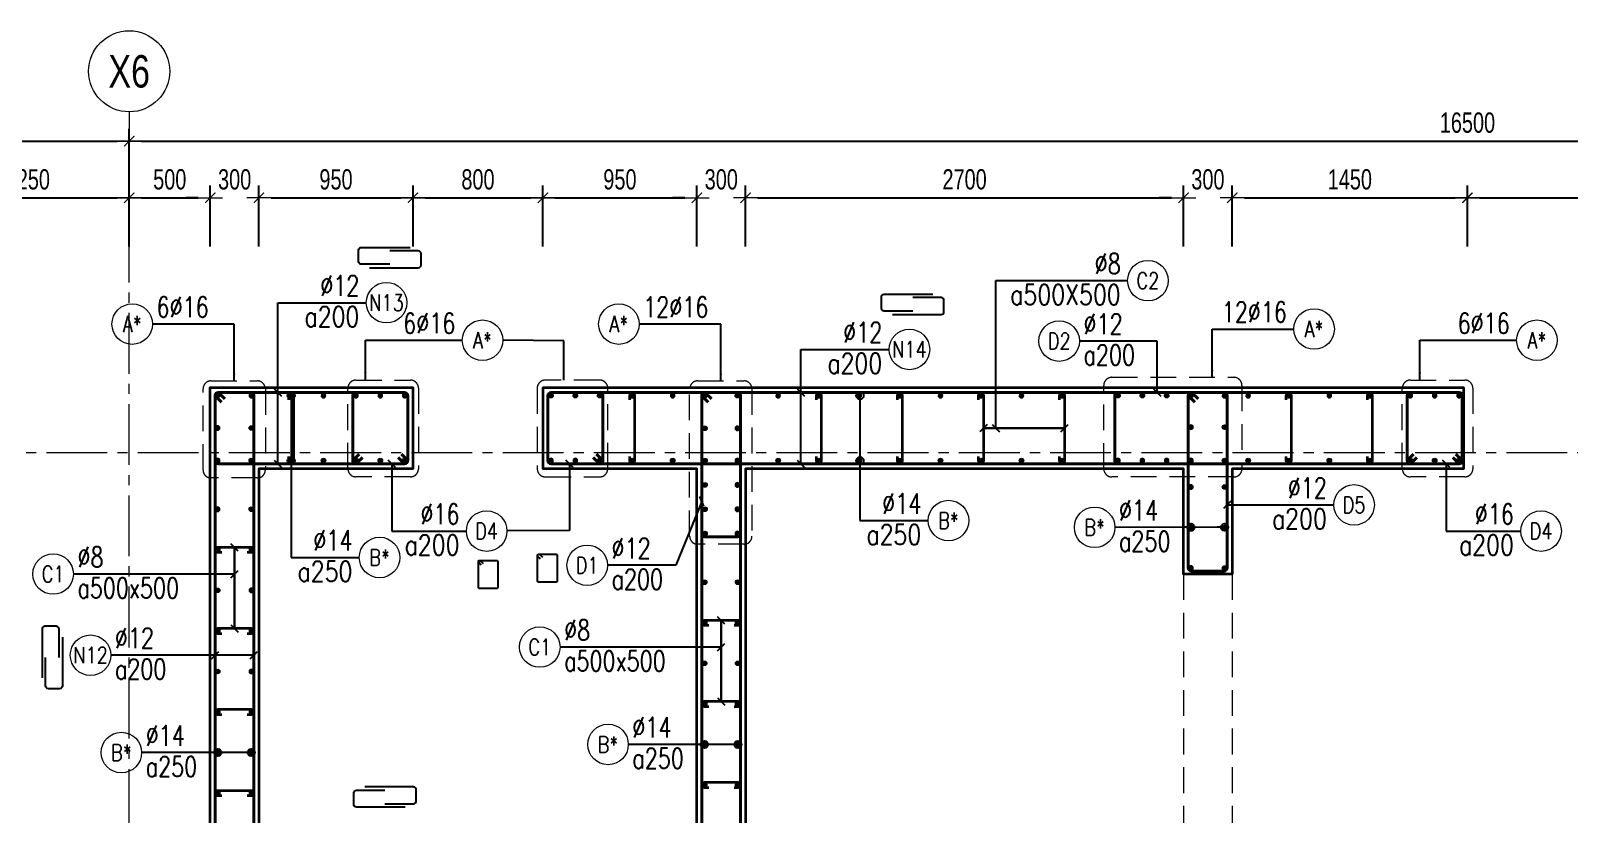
# Model space of a CAD drawing. Header units: millimetres. Extents: x 988833 to 1318015, y -9365 to 47591.
# Drawn here: x 1241867 to 1251351, y 42103 to 46933 of the extents above; entities that cross this region are included whole.
import ezdxf
from ezdxf.enums import TextEntityAlignment as Align

# ---------------------------------------------------------------- set-up
doc = ezdxf.new("R2010")
doc.units = ezdxf.units.MM
doc.header["$MEASUREMENT"] = 0
doc.linetypes.add('HIDDEN2', pattern=[4.7625, 3.175, -1.5875])
doc.linetypes.add('OF_Grid_1$0$CENTER2', pattern=[1.125, 0.75, -0.125, 0.125, -0.125])
doc.layers.get('0').update_dxf_attribs({"lineweight": 20})
doc.layers.get('Defpoints').update_dxf_attribs({"color": 151, "lineweight": 9})
for name, color, linetype, lineweight in [('KC-LEADER', 153, 'Continuous', 18), ('KC-THEP', 6, 'Continuous', 40), ('NDC_S_BEAM', 3, 'HIDDEN2', 20), ('NDC_S_DIM', 1, 'Continuous', 15), ('NDC_S_HIDDEN', 8, 'HIDDEN2', 13), ('NDC_S_LEADER', 1, 'Continuous', 15), ('NDC_S_REBAR', 4, 'Continuous', 35), ('NDC_S_STIRRUP', 4, 'Continuous', 40), ('NDC_S_VN TEXT', 7, 'Continuous', 20), ('NDC_S_WALL', 6, 'Continuous', 35), ('OF_Grid_1$0$NDC_S_AXIS', 5, 'OF_Grid_1$0$CENTER2', 13), ('OF_Grid_1$0$NDC_S_SYMBOL', 1, 'Continuous', 15), ('OF_Grid_1$0$NDC_S_TEXT SYMBOL', 7, 'Continuous', 20)]:
    doc.layers.add(name, color=color, linetype=linetype, lineweight=lineweight)
doc.layers.add('Leader', color=6, linetype='Continuous')
doc.layers.add('Ligature', color=1, linetype='Continuous')
doc.styles.add('NDC_DIM', font='', dxfattribs={"width": 0.75})
doc.styles.add('NDC_EN TXT', font='romans.shx', dxfattribs={"width": 0.8})
doc.styles.add('OF_Grid_1$0$NDC_ANNO', font='', dxfattribs={"width": 0.8})
doc.styles.get('NDC_DIM').set_extended_font_data('Dotum')
doc.styles.get('OF_Grid_1$0$NDC_ANNO').set_extended_font_data('Dotum')
doc.dimstyles.new('NDC_dim_25', dxfattribs={"dimscale": 25, "dimtxt": 2.5, "dimasz": 1.5, "dimexe": 1.5, "dimexo": 2.5, "dimgap": 1, "dimtad": 1, "dimdec": 0, "dimzin": 0, "dimdsep": 46, "dimtxsty": 'NDC_DIM', "dimblk": 'DIMMARK', "dimcen": 0.09, "dimdle": 1.2, "dimclrd": 1, "dimclre": 1, "dimclrt": 3, "dimadec": 0, "dimazin": 0, "dimtfac": 1, "dimtdec": 0, "dimtix": 1, "dimtofl": 0, "dimtmove": 0, "dimatfit": 3, "dimfxl": 6, "dimfxlon": 1, "dimtolj": 1, "dimtzin": 0, "dimarcsym": 0})
doc.dimstyles.new('NDC_dim_30', dxfattribs={"dimscale": 30, "dimtxt": 2.5, "dimasz": 1.5, "dimexe": 1.5, "dimexo": 2.5, "dimgap": 1, "dimtad": 1, "dimdec": 0, "dimzin": 0, "dimdsep": 46, "dimtxsty": 'NDC_DIM', "dimblk": 'DIMMARK', "dimcen": 0.09, "dimdle": 1.2, "dimclrd": 1, "dimclre": 1, "dimclrt": 3, "dimadec": 0, "dimazin": 0, "dimtfac": 1, "dimtdec": 0, "dimtix": 1, "dimtofl": 0, "dimtmove": 0, "dimatfit": 3, "dimfxl": 6, "dimfxlon": 1, "dimtolj": 1, "dimtzin": 0, "dimarcsym": 0})
doc.dimstyles.new('NDC_dim_50', dxfattribs={"dimscale": 50, "dimtxt": 2.5, "dimasz": 1.5, "dimexe": 1.5, "dimexo": 2.5, "dimgap": 1, "dimtad": 1, "dimdec": 0, "dimzin": 0, "dimdsep": 46, "dimtxsty": 'NDC_DIM', "dimblk": 'DIMMARK', "dimcen": 0.09, "dimdle": 1.2, "dimclrd": 1, "dimclre": 1, "dimclrt": 3, "dimadec": 0, "dimazin": 0, "dimtfac": 1, "dimtdec": 0, "dimtix": 1, "dimtofl": 0, "dimtmove": 0, "dimatfit": 3, "dimfxl": 6, "dimfxlon": 1, "dimtolj": 1, "dimtzin": 0, "dimarcsym": 0})

# ---------------------------------------------------------------- blocks, each defined once
blk = doc.blocks.new('THEP')
at = {"layer": 'KC-LEADER', "color": 6}
blk.add_circle((0, 0), 14, dxfattribs=at)
at = {"layer": 'KC-THEP'}
for p, q in [((-14, 0), (14, 0)), ((9.9, 9.9), (-9.9, -9.9)), ((-9.9, 9.9), (9.9, -9.9)), ((0, 14), (0, -14))]:
    blk.add_line(p, q, dxfattribs=at)
blk = doc.blocks.new('DIMMARK')
at = {"layer": 'NDC_S_DIM', "color": 1}
blk.add_line((-1.5, 0), (1, 0), dxfattribs=at)
at = {"layer": 'NDC_S_DIM', "color": 2, "const_width": 0.1}
blk.add_lwpolyline([(-0.42, -0.42), (0.42, 0.42)], dxfattribs=at)
blk = doc.blocks.new('*U11')
blk.add_circle((-2.5, 0), 2.5)
at = {"layer": 'NDC_S_VN TEXT', "color": 3, "style": 'NDC_EN TXT', "width": 0.75}
for tag, p in [('DK1', (0.5, 0.85)), ('KC1', (0.5, -2.97))]:
    blk.add_attdef(tag, p, '', height=2.5, dxfattribs=at)
at = {"layer": 'NDC_S_VN TEXT', "color": 7, "style": 'NDC_EN TXT', "width": 0.8}
blk.add_attdef('SH2', text='', height=2, dxfattribs=at).set_placement((-2.5, 0), align=Align.MIDDLE)
blk = doc.blocks.new('A$C72321851')
at = {"layer": 'Ligature'}
for points in [[(-60.9, -129.3), (-60.9, 170.9, -0.414214), (-43.3, 188.5), (25.8, 188.5, -0.414214), (43.4, 170.9), (43.4, -4.3)], [(-39.7, -4.3), (-39.7, -179.5, 0.414214), (-22.1, -197.1), (47, -197.1, 0.414214), (64.6, -179.5), (64.6, 120.7)]]:
    blk.add_lwpolyline(points, format="xyb", dxfattribs=at)
blk = doc.blocks.new('*U12')
blk.add_circle((-2.5, 0), 2.5)
at = {"layer": 'NDC_S_VN TEXT', "color": 3, "style": 'NDC_EN TXT', "width": 0.75}
for tag, p in [('DK1', (0.5, 0.85)), ('KC1', (0.5, -2.97))]:
    blk.add_attdef(tag, p, '', height=2.5, dxfattribs=at)
at = {"layer": 'NDC_S_VN TEXT', "color": 7, "style": 'NDC_EN TXT', "width": 0.8}
blk.add_attdef('SH2', text='', height=2, dxfattribs=at).set_placement((-2.5, 0), align=Align.MIDDLE)
blk = doc.blocks.new('*U9')
blk.add_circle((2.5, 0), 2.5)
at = {"layer": 'NDC_S_VN TEXT', "color": 3, "style": 'NDC_EN TXT', "width": 0.75}
blk.add_attdef('DK2', text='', height=2.5, dxfattribs=at).set_placement((-0.85, 0.85), align=Align.RIGHT)
at = {"layer": 'NDC_S_VN TEXT', "color": 7, "style": 'NDC_EN TXT', "width": 0.8}
blk.add_attdef('SH3', text='', height=2, dxfattribs=at).set_placement((2.5, 0), align=Align.MIDDLE)
blk = doc.blocks.new('*U10')
blk.add_circle((2.5, 0), 2.5)
at = {"layer": 'NDC_S_VN TEXT', "color": 3, "style": 'NDC_EN TXT'}
for tag, width, p in [('DK2', 0.75, (-0.85, 0.85)), ('KC2', 0.8, (-0.85, -2.97))]:
    blk.add_attdef(tag, text='', height=2.5, dxfattribs=dict(at, width=width)).set_placement(p, align=Align.RIGHT)
at = {"layer": 'NDC_S_VN TEXT', "color": 7, "style": 'NDC_EN TXT', "width": 0.8}
blk.add_attdef('SH3', text='', height=2, dxfattribs=at).set_placement((2.5, 0), align=Align.MIDDLE)
blk = doc.blocks.new('*U13')
blk.add_circle((-2.5, 0), 2.5)
at = {"layer": 'NDC_S_VN TEXT', "color": 3, "style": 'NDC_EN TXT', "width": 0.75}
blk.add_attdef('DK1', (0.5, 0.85), '', height=2.5, dxfattribs=at)
at = {"layer": 'NDC_S_VN TEXT', "color": 7, "style": 'NDC_EN TXT', "width": 0.8}
blk.add_attdef('SH2', text='', height=2, dxfattribs=at).set_placement((-2.5, 0), align=Align.MIDDLE)
blk = doc.blocks.new('*U1020')
at = {"layer": 'KC-THEP', "xscale": -1, "rotation": 170.331435563619}
blk.add_blockref('THEP', (0, 200), dxfattribs=at)
at = {"layer": 'KC-THEP', "rotation": 9.668564436380946}
blk.add_blockref('THEP', (0, -200), dxfattribs=at)
blk = doc.blocks.new('*U1036')
at = {"layer": 'NDC_S_HIDDEN', "color": 0, "linetype": 'ByBlock', "lineweight": -2, "transparency": 16777216}
for p in [(0, 0), (250, 0), (500, 0), (750, 0), (1000, 0), (1250, 0), (1500, 0), (1750, 0)]:
    blk.add_blockref('*U1020', p, dxfattribs=at)
blk = doc.blocks.new('*U1022')
at = {"layer": 'NDC_S_REBAR'}
blk.add_lwpolyline([(-15, 175), (-15, 200, -1), (15, 200), (15, -200, -1), (-15, -200), (-15, -175)], format="xyb", dxfattribs=at)
blk = doc.blocks.new('*U1021')
at = {"layer": 'NDC_S_HIDDEN', "color": 0, "linetype": 'ByBlock', "lineweight": -2, "transparency": 16777216}
for p in [(0, 0), (500, 0), (1000, 0), (1500, 0)]:
    blk.add_blockref('*U1022', p, dxfattribs=at)
blk = doc.blocks.new('*U56')
at = {"layer": 'OF_Grid_1$0$NDC_S_SYMBOL'}
blk.add_line((0, 5), (0, 9), dxfattribs=at)
blk.add_circle((0, 0), 5, dxfattribs=at)
at = {"layer": 'OF_Grid_1$0$NDC_S_TEXT SYMBOL', "color": 7, "style": 'OF_Grid_1$0$NDC_ANNO', "width": 0.8}
blk.add_attdef('GRID', text='', height=4, dxfattribs=at).set_placement((0, 0), align=Align.MIDDLE)
blk = doc.blocks.new('*D1110')
at = {"layer": 'Defpoints', "color": 0, "ltscale": 200, "transparency": 16777216}
for p in [(1242473.6, 46253.2), (1237073.6, 44729.1), (1242473.6, 44111.5)]:
    blk.add_point(p, dxfattribs=at)
at = {"layer": 'NDC_S_DIM', "color": 1, "lineweight": -2, "ltscale": 200, "transparency": 16777216}
for p, q in [((1237073.6, 45953.2), (1237073.6, 46328.2)), ((1242473.6, 45953.2), (1242473.6, 46328.2)), ((1237148.6, 46253.2), (1242398.6, 46253.2))]:
    blk.add_line(p, q, dxfattribs=at)
at = {"layer": 'NDC_S_DIM', "color": 1, "lineweight": -2, "ltscale": 200, "transparency": 16777216, "xscale": 75, "yscale": 75, "zscale": 75, "rotation": 180}
blk.add_blockref('DIMMARK', (1237073.6, 46253.2), dxfattribs=at)
at = {"layer": 'NDC_S_DIM', "color": 1, "lineweight": -2, "ltscale": 200, "transparency": 16777216, "xscale": 75, "yscale": 75, "zscale": 75}
blk.add_blockref('DIMMARK', (1242473.6, 46253.2), dxfattribs=at)
at = {"layer": 'NDC_S_DIM', "color": 3, "ltscale": 200, "transparency": 16777216, "insert": (1239773.6, 46365.8), "char_height": 125, "attachment_point": 5, "style": 'NDC_DIM'}
blk.add_mtext('\\A1;5400', dxfattribs=at)
blk = doc.blocks.new('*D1111')
at = {"layer": 'Defpoints', "color": 0, "ltscale": 200, "transparency": 16777216}
for p in [(1258973.6, 46253.2), (1242473.6, 44111.5), (1258973.6, 43481.8)]:
    blk.add_point(p, dxfattribs=at)
at = {"layer": 'NDC_S_DIM', "color": 1, "lineweight": -2, "ltscale": 200, "transparency": 16777216}
for p, q in [((1242473.6, 45953.2), (1242473.6, 46328.2)), ((1258973.6, 45953.2), (1258973.6, 46328.2)), ((1242548.6, 46253.2), (1258898.6, 46253.2))]:
    blk.add_line(p, q, dxfattribs=at)
at = {"layer": 'NDC_S_DIM', "color": 1, "lineweight": -2, "ltscale": 200, "transparency": 16777216, "xscale": 75, "yscale": 75, "zscale": 75, "rotation": 180}
blk.add_blockref('DIMMARK', (1242473.6, 46253.2), dxfattribs=at)
at = {"layer": 'NDC_S_DIM', "color": 1, "lineweight": -2, "ltscale": 200, "transparency": 16777216, "xscale": 75, "yscale": 75, "zscale": 75}
blk.add_blockref('DIMMARK', (1258973.6, 46253.2), dxfattribs=at)
at = {"layer": 'NDC_S_DIM', "color": 3, "ltscale": 200, "transparency": 16777216, "insert": (1250723.6, 46365.8), "char_height": 125, "attachment_point": 5, "style": 'NDC_DIM'}
blk.add_mtext('\\A1;16500', dxfattribs=at)
blk = doc.blocks.new('*D1078')
at = {"layer": 'Defpoints', "color": 0, "ltscale": 200, "transparency": 16777216}
for p in [(1242473.6, 45903.5), (1242473.6, 44332.9), (1241223.6, 44232.9)]:
    blk.add_point(p, dxfattribs=at)
at = {"layer": 'NDC_S_DIM', "color": 1, "lineweight": -2, "ltscale": 200, "transparency": 16777216}
for p, q in [((1241223.6, 45603.5), (1241223.6, 45978.5)), ((1242473.6, 45603.5), (1242473.6, 45978.5)), ((1241298.6, 45903.5), (1242398.6, 45903.5))]:
    blk.add_line(p, q, dxfattribs=at)
at = {"layer": 'NDC_S_DIM', "color": 1, "lineweight": -2, "ltscale": 200, "transparency": 16777216, "xscale": 75, "yscale": 75, "zscale": 75, "rotation": 180}
blk.add_blockref('DIMMARK', (1241223.6, 45903.5), dxfattribs=at)
at = {"layer": 'NDC_S_DIM', "color": 1, "lineweight": -2, "ltscale": 200, "transparency": 16777216, "xscale": 75, "yscale": 75, "zscale": 75}
blk.add_blockref('DIMMARK', (1242473.6, 45903.5), dxfattribs=at)
at = {"layer": 'NDC_S_DIM', "color": 3, "ltscale": 200, "transparency": 16777216, "insert": (1241848.6, 46016.1), "char_height": 125, "attachment_point": 5, "style": 'NDC_DIM'}
blk.add_mtext('\\A1;1250', dxfattribs=at)
blk = doc.blocks.new('*D1079')
at = {"layer": 'Defpoints', "color": 0, "ltscale": 200, "transparency": 16777216}
for p in [(1242973.6, 45903.5), (1242973.6, 44609.8), (1242473.6, 44332.9)]:
    blk.add_point(p, dxfattribs=at)
at = {"layer": 'NDC_S_DIM', "color": 1, "lineweight": -2, "ltscale": 200, "transparency": 16777216}
for p, q in [((1242473.6, 45603.5), (1242473.6, 45978.5)), ((1242973.6, 45603.5), (1242973.6, 45978.5)), ((1242548.6, 45903.5), (1242898.6, 45903.5))]:
    blk.add_line(p, q, dxfattribs=at)
at = {"layer": 'NDC_S_DIM', "color": 1, "lineweight": -2, "ltscale": 200, "transparency": 16777216, "xscale": 75, "yscale": 75, "zscale": 75, "rotation": 180}
blk.add_blockref('DIMMARK', (1242473.6, 45903.5), dxfattribs=at)
at = {"layer": 'NDC_S_DIM', "color": 1, "lineweight": -2, "ltscale": 200, "transparency": 16777216, "xscale": 75, "yscale": 75, "zscale": 75}
blk.add_blockref('DIMMARK', (1242973.6, 45903.5), dxfattribs=at)
at = {"layer": 'NDC_S_DIM', "color": 3, "ltscale": 200, "transparency": 16777216, "insert": (1242723.6, 46016.1), "char_height": 125, "attachment_point": 5, "style": 'NDC_DIM'}
blk.add_mtext('\\A1;500', dxfattribs=at)
blk = doc.blocks.new('*D1080')
at = {"layer": 'Defpoints', "color": 0, "ltscale": 200, "transparency": 16777216}
for p in [(1243273.6, 45903.5), (1242973.6, 44609.8), (1243273.6, 44113.6)]:
    blk.add_point(p, dxfattribs=at)
at = {"layer": 'NDC_S_DIM', "color": 1, "lineweight": -2, "ltscale": 200, "transparency": 16777216}
for p, q in [((1242973.6, 45603.5), (1242973.6, 45978.5)), ((1243273.6, 45603.5), (1243273.6, 45978.5)), ((1242898.6, 45903.5), (1242823.6, 45903.5)), ((1243348.6, 45903.5), (1243423.6, 45903.5))]:
    blk.add_line(p, q, dxfattribs=at)
at = {"layer": 'NDC_S_DIM', "color": 1, "lineweight": -2, "ltscale": 200, "transparency": 16777216, "xscale": 75, "yscale": 75, "zscale": 75}
blk.add_blockref('DIMMARK', (1242973.6, 45903.5), dxfattribs=at)
at = {"layer": 'NDC_S_DIM', "color": 1, "lineweight": -2, "ltscale": 200, "transparency": 16777216, "xscale": 75, "yscale": 75, "zscale": 75, "rotation": 180}
blk.add_blockref('DIMMARK', (1243273.6, 45903.5), dxfattribs=at)
at = {"layer": 'NDC_S_DIM', "color": 3, "ltscale": 200, "transparency": 16777216, "insert": (1243123.6, 46016.1), "char_height": 125, "attachment_point": 5, "style": 'NDC_DIM'}
blk.add_mtext('\\A1;300', dxfattribs=at)
blk = doc.blocks.new('*D1081')
at = {"layer": 'Defpoints', "color": 0, "ltscale": 200, "transparency": 16777216}
for p in [(1244223.5, 45903.5), (1244223.5, 44232.9), (1243273.6, 44113.6)]:
    blk.add_point(p, dxfattribs=at)
at = {"layer": 'NDC_S_DIM', "color": 1, "lineweight": -2, "ltscale": 200, "transparency": 16777216}
for p, q in [((1243273.6, 45603.5), (1243273.6, 45978.5)), ((1244223.5, 45603.5), (1244223.5, 45978.5)), ((1243348.6, 45903.5), (1244148.5, 45903.5))]:
    blk.add_line(p, q, dxfattribs=at)
at = {"layer": 'NDC_S_DIM', "color": 1, "lineweight": -2, "ltscale": 200, "transparency": 16777216, "xscale": 75, "yscale": 75, "zscale": 75, "rotation": 180}
blk.add_blockref('DIMMARK', (1243273.6, 45903.5), dxfattribs=at)
at = {"layer": 'NDC_S_DIM', "color": 1, "lineweight": -2, "ltscale": 200, "transparency": 16777216, "xscale": 75, "yscale": 75, "zscale": 75}
blk.add_blockref('DIMMARK', (1244223.5, 45903.5), dxfattribs=at)
at = {"layer": 'NDC_S_DIM', "color": 3, "ltscale": 200, "transparency": 16777216, "insert": (1243748.5, 46016.1), "char_height": 125, "attachment_point": 5, "style": 'NDC_DIM'}
blk.add_mtext('\\A1;950', dxfattribs=at)
blk = doc.blocks.new('*D1082')
at = {"layer": 'Defpoints', "color": 0, "ltscale": 200, "transparency": 16777216}
for p in [(1245023.8, 45903.5), (1245023.8, 44505.6), (1244223.5, 44232.9)]:
    blk.add_point(p, dxfattribs=at)
at = {"layer": 'NDC_S_DIM', "color": 1, "lineweight": -2, "ltscale": 200, "transparency": 16777216}
for p, q in [((1244223.5, 45603.5), (1244223.5, 45978.5)), ((1245023.8, 45603.5), (1245023.8, 45978.5)), ((1244298.5, 45903.5), (1244948.8, 45903.5))]:
    blk.add_line(p, q, dxfattribs=at)
at = {"layer": 'NDC_S_DIM', "color": 1, "lineweight": -2, "ltscale": 200, "transparency": 16777216, "xscale": 75, "yscale": 75, "zscale": 75, "rotation": 180}
blk.add_blockref('DIMMARK', (1244223.5, 45903.5), dxfattribs=at)
at = {"layer": 'NDC_S_DIM', "color": 1, "lineweight": -2, "ltscale": 200, "transparency": 16777216, "xscale": 75, "yscale": 75, "zscale": 75}
blk.add_blockref('DIMMARK', (1245023.8, 45903.5), dxfattribs=at)
at = {"layer": 'NDC_S_DIM', "color": 3, "ltscale": 200, "transparency": 16777216, "insert": (1244623.6, 46016.1), "char_height": 125, "attachment_point": 5, "style": 'NDC_DIM'}
blk.add_mtext('\\A1;800', dxfattribs=at)
blk = doc.blocks.new('*D1083')
at = {"layer": 'Defpoints', "color": 0, "ltscale": 200, "transparency": 16777216}
for p in [(1245973.6, 45903.5), (1245023.8, 44505.6), (1245973.6, 44204.5)]:
    blk.add_point(p, dxfattribs=at)
at = {"layer": 'NDC_S_DIM', "color": 1, "lineweight": -2, "ltscale": 200, "transparency": 16777216}
for p, q in [((1245023.8, 45603.5), (1245023.8, 45978.5)), ((1245973.6, 45603.5), (1245973.6, 45978.5)), ((1245098.8, 45903.5), (1245898.6, 45903.5))]:
    blk.add_line(p, q, dxfattribs=at)
at = {"layer": 'NDC_S_DIM', "color": 1, "lineweight": -2, "ltscale": 200, "transparency": 16777216, "xscale": 75, "yscale": 75, "zscale": 75, "rotation": 180}
blk.add_blockref('DIMMARK', (1245023.8, 45903.5), dxfattribs=at)
at = {"layer": 'NDC_S_DIM', "color": 1, "lineweight": -2, "ltscale": 200, "transparency": 16777216, "xscale": 75, "yscale": 75, "zscale": 75}
blk.add_blockref('DIMMARK', (1245973.6, 45903.5), dxfattribs=at)
at = {"layer": 'NDC_S_DIM', "color": 3, "ltscale": 200, "transparency": 16777216, "insert": (1245498.7, 46016.1), "char_height": 125, "attachment_point": 5, "style": 'NDC_DIM'}
blk.add_mtext('\\A1;950', dxfattribs=at)
blk = doc.blocks.new('*D1084')
at = {"layer": 'Defpoints', "color": 0, "ltscale": 200, "transparency": 16777216}
for p in [(1246273.6, 45903.5), (1245973.6, 44204.5), (1246273.6, 44181.7)]:
    blk.add_point(p, dxfattribs=at)
at = {"layer": 'NDC_S_DIM', "color": 1, "lineweight": -2, "ltscale": 200, "transparency": 16777216}
for p, q in [((1245973.6, 45603.5), (1245973.6, 45978.5)), ((1246273.6, 45603.5), (1246273.6, 45978.5)), ((1245898.6, 45903.5), (1245823.6, 45903.5)), ((1246348.6, 45903.5), (1246423.6, 45903.5))]:
    blk.add_line(p, q, dxfattribs=at)
at = {"layer": 'NDC_S_DIM', "color": 1, "lineweight": -2, "ltscale": 200, "transparency": 16777216, "xscale": 75, "yscale": 75, "zscale": 75}
blk.add_blockref('DIMMARK', (1245973.6, 45903.5), dxfattribs=at)
at = {"layer": 'NDC_S_DIM', "color": 1, "lineweight": -2, "ltscale": 200, "transparency": 16777216, "xscale": 75, "yscale": 75, "zscale": 75, "rotation": 180}
blk.add_blockref('DIMMARK', (1246273.6, 45903.5), dxfattribs=at)
at = {"layer": 'NDC_S_DIM', "color": 3, "ltscale": 200, "transparency": 16777216, "insert": (1246123.6, 46016.1), "char_height": 125, "attachment_point": 5, "style": 'NDC_DIM'}
blk.add_mtext('\\A1;300', dxfattribs=at)
blk = doc.blocks.new('*D1085')
at = {"layer": 'Defpoints', "color": 0, "ltscale": 200, "transparency": 16777216}
for p in [(1248973.6, 45903.5), (1246273.6, 44181.7), (1248973.6, 44046.9)]:
    blk.add_point(p, dxfattribs=at)
at = {"layer": 'NDC_S_DIM', "color": 1, "lineweight": -2, "ltscale": 200, "transparency": 16777216}
for p, q in [((1246273.6, 45603.5), (1246273.6, 45978.5)), ((1248973.6, 45603.5), (1248973.6, 45978.5)), ((1246348.6, 45903.5), (1248898.6, 45903.5))]:
    blk.add_line(p, q, dxfattribs=at)
at = {"layer": 'NDC_S_DIM', "color": 1, "lineweight": -2, "ltscale": 200, "transparency": 16777216, "xscale": 75, "yscale": 75, "zscale": 75, "rotation": 180}
blk.add_blockref('DIMMARK', (1246273.6, 45903.5), dxfattribs=at)
at = {"layer": 'NDC_S_DIM', "color": 1, "lineweight": -2, "ltscale": 200, "transparency": 16777216, "xscale": 75, "yscale": 75, "zscale": 75}
blk.add_blockref('DIMMARK', (1248973.6, 45903.5), dxfattribs=at)
at = {"layer": 'NDC_S_DIM', "color": 3, "ltscale": 200, "transparency": 16777216, "insert": (1247623.6, 46016.1), "char_height": 125, "attachment_point": 5, "style": 'NDC_DIM'}
blk.add_mtext('\\A1;2700', dxfattribs=at)
blk = doc.blocks.new('*D1086')
at = {"layer": 'Defpoints', "color": 0, "ltscale": 200, "transparency": 16777216}
for p in [(1249273.6, 45903.5), (1248973.6, 44046.9), (1249273.6, 44046.9)]:
    blk.add_point(p, dxfattribs=at)
at = {"layer": 'NDC_S_DIM', "color": 1, "lineweight": -2, "ltscale": 200, "transparency": 16777216}
for p, q in [((1248973.6, 45603.5), (1248973.6, 45978.5)), ((1249273.6, 45603.5), (1249273.6, 45978.5)), ((1248898.6, 45903.5), (1248823.6, 45903.5)), ((1249348.6, 45903.5), (1249423.6, 45903.5))]:
    blk.add_line(p, q, dxfattribs=at)
at = {"layer": 'NDC_S_DIM', "color": 1, "lineweight": -2, "ltscale": 200, "transparency": 16777216, "xscale": 75, "yscale": 75, "zscale": 75}
blk.add_blockref('DIMMARK', (1248973.6, 45903.5), dxfattribs=at)
at = {"layer": 'NDC_S_DIM', "color": 1, "lineweight": -2, "ltscale": 200, "transparency": 16777216, "xscale": 75, "yscale": 75, "zscale": 75, "rotation": 180}
blk.add_blockref('DIMMARK', (1249273.6, 45903.5), dxfattribs=at)
at = {"layer": 'NDC_S_DIM', "color": 3, "ltscale": 200, "transparency": 16777216, "insert": (1249123.6, 46016.1), "char_height": 125, "attachment_point": 5, "style": 'NDC_DIM'}
blk.add_mtext('\\A1;300', dxfattribs=at)
blk = doc.blocks.new('*D1067')
at = {"layer": 'Defpoints', "color": 0, "ltscale": 200, "transparency": 16777216}
for p in [(1250723.6, 45903.5), (1250723.6, 44732.9), (1249273.6, 44046.9)]:
    blk.add_point(p, dxfattribs=at)
at = {"layer": 'NDC_S_DIM', "color": 1, "lineweight": -2, "ltscale": 200, "transparency": 16777216}
for p, q in [((1249273.6, 45603.5), (1249273.6, 45978.5)), ((1250723.6, 45603.5), (1250723.6, 45978.5)), ((1249348.6, 45903.5), (1250648.6, 45903.5))]:
    blk.add_line(p, q, dxfattribs=at)
at = {"layer": 'NDC_S_DIM', "color": 1, "lineweight": -2, "ltscale": 200, "transparency": 16777216, "xscale": 75, "yscale": 75, "zscale": 75, "rotation": 180}
blk.add_blockref('DIMMARK', (1249273.6, 45903.5), dxfattribs=at)
at = {"layer": 'NDC_S_DIM', "color": 1, "lineweight": -2, "ltscale": 200, "transparency": 16777216, "xscale": 75, "yscale": 75, "zscale": 75}
blk.add_blockref('DIMMARK', (1250723.6, 45903.5), dxfattribs=at)
at = {"layer": 'NDC_S_DIM', "color": 3, "ltscale": 200, "transparency": 16777216, "insert": (1249998.6, 46016.1), "char_height": 125, "attachment_point": 5, "style": 'NDC_DIM'}
blk.add_mtext('\\A1;1450', dxfattribs=at)
blk = doc.blocks.new('*D1068')
at = {"layer": 'Defpoints', "color": 0, "ltscale": 200, "transparency": 16777216}
for p in [(1252352.8, 45903.5), (1250723.6, 44732.9), (1252352.8, 44732.9)]:
    blk.add_point(p, dxfattribs=at)
at = {"layer": 'NDC_S_DIM', "color": 1, "lineweight": -2, "ltscale": 200, "transparency": 16777216}
for p, q in [((1250723.6, 45603.5), (1250723.6, 45978.5)), ((1252352.8, 45603.5), (1252352.8, 45978.5)), ((1250798.6, 45903.5), (1252277.8, 45903.5))]:
    blk.add_line(p, q, dxfattribs=at)
at = {"layer": 'NDC_S_DIM', "color": 1, "lineweight": -2, "ltscale": 200, "transparency": 16777216, "xscale": 75, "yscale": 75, "zscale": 75, "rotation": 180}
blk.add_blockref('DIMMARK', (1250723.6, 45903.5), dxfattribs=at)
at = {"layer": 'NDC_S_DIM', "color": 1, "lineweight": -2, "ltscale": 200, "transparency": 16777216, "xscale": 75, "yscale": 75, "zscale": 75}
blk.add_blockref('DIMMARK', (1252352.8, 45903.5), dxfattribs=at)
at = {"layer": 'NDC_S_DIM', "color": 3, "ltscale": 200, "transparency": 16777216, "insert": (1251538.2, 46016.1), "char_height": 125, "attachment_point": 5, "style": 'NDC_DIM'}
blk.add_mtext('\\A1;1629', dxfattribs=at)
blk = doc.blocks.new('*U1008')
at = {"layer": 'NDC_S_REBAR'}
blk.add_lwpolyline([(-15, 175), (-15, 200, -1), (15, 200), (15, -200, -1), (-15, -200), (-15, -175)], format="xyb", dxfattribs=at)
blk = doc.blocks.new('*U1007')
at = {"layer": 'NDC_S_HIDDEN', "color": 0, "linetype": 'ByBlock', "lineweight": -2, "transparency": 16777216}
for p in [(0, 0), (500, 0)]:
    blk.add_blockref('*U1008', p, dxfattribs=at)

msp = doc.modelspace()

# ---------------------------------------------------------------- linework, layer by layer
at = {"layer": 'Ligature'}
for points in [[(1244644.3, 43637.9), (1244628.4, 43653.9, -0.668179), (1244634.2, 43667.8), (1244738.8, 43667.8, -0.414214), (1244746.9, 43659.6), (1244746.9, 43502.5, -0.414214), (1244738.8, 43494.4), (1244634.2, 43494.4, -0.414214), (1244626, 43502.5), (1244626, 43659.6, -0.668179), (1244639.9, 43665.4), (1244655.9, 43649.4)], [(1245009.4, 43676.4), (1244993.4, 43692.3, -0.668179), (1244999.2, 43706.3), (1245103.8, 43706.3, -0.414214), (1245112, 43698.1), (1245112, 43541, -0.414214), (1245103.8, 43532.8), (1244999.2, 43532.8, -0.414214), (1244991, 43541), (1244991, 43698.1, -0.668179), (1245004.9, 43703.9), (1245020.9, 43687.9)]]:
    msp.add_lwpolyline(points, format="xyb", dxfattribs=at)
at = {"layer": 'NDC_S_BEAM', "ltscale": 50}
for p, q in [((1248973.6, 43582.9), (1248973.6, 33482.9)), ((1249273.6, 43582.9), (1249273.6, 33482.9))]:
    msp.add_line(p, q, dxfattribs=at)
at = {"layer": 'NDC_S_HIDDEN', "ltscale": 50}
for points in [[(1242978.6, 44774.5), (1243262.9, 44774.5, -0.414214), (1243312.9, 44724.5), (1243312.9, 44225.7, -0.414214), (1243262.9, 44175.7), (1242978.6, 44175.7, -0.414214), (1242928.6, 44225.7), (1242928.6, 44724.5, -0.414214)], [(1243871.7, 44779.1), (1244206.9, 44779.1, -0.414214), (1244256.9, 44729.1), (1244256.9, 44232.9, -0.414214), (1244206.9, 44182.9), (1243871.7, 44182.9, -0.414214), (1243821.7, 44232.9), (1243821.7, 44729.1, -0.414214)], [(1245374, 44779.1), (1245038.8, 44779.1, 0.414214), (1244988.8, 44729.1), (1244988.8, 44232.9, 0.414214), (1245038.8, 44182.9), (1245374, 44182.9, 0.414214), (1245424, 44232.9), (1245424, 44729.1, 0.414214)], [(1245978.6, 44774.5), (1246262.9, 44774.5, -0.414214), (1246312.9, 44724.5), (1246312.9, 43817.1, -0.414214), (1246262.9, 43767.1), (1245978.6, 43767.1, -0.414214), (1245928.6, 43817.1), (1245928.6, 44724.5, -0.414214)], [(1248531.5, 44796.3), (1249283.7, 44796.3, -0.414214), (1249333.7, 44746.3), (1249333.7, 44232.3, -0.414214), (1249283.7, 44182.3), (1248531.5, 44182.3, -0.414214), (1248481.5, 44232.3), (1248481.5, 44746.3, -0.414214)], [(1250371.8, 44779.1), (1250707.1, 44779.1, -0.414214), (1250757.1, 44729.1), (1250757.1, 44232.9, -0.414214), (1250707.1, 44182.9), (1250371.8, 44182.9, -0.414214), (1250321.8, 44232.9), (1250321.8, 44729.1, -0.414214)]]:
    msp.add_lwpolyline(points, format="xyb", close=True, dxfattribs=at)
at = {"layer": 'NDC_S_REBAR'}
for points in [[(1243456.7, 44657.9), (1243456.7, 44682.9, -1), (1243486.7, 44682.9), (1243486.7, 44282.9, -1), (1243456.7, 44282.9), (1243456.7, 44307.9)], [(1245559, 44657.9), (1245559, 44682.9, -1), (1245589, 44682.9), (1245589, 44282.9, -1), (1245559, 44282.9), (1245559, 44307.9)], [(1243201.3, 43717.9), (1243226.3, 43717.9, 1), (1243226.3, 43747.9), (1243019.3, 43747.9, 1), (1243019.3, 43717.9), (1243044.3, 43717.9)], [(1246202.9, 43267.9), (1246227.9, 43267.9, 1), (1246227.9, 43297.9), (1246020.9, 43297.9, 1), (1246020.9, 43267.9), (1246045.9, 43267.9)], [(1243201.3, 43217.9), (1243226.3, 43217.9, 1), (1243226.3, 43247.9), (1243019.3, 43247.9, 1), (1243019.3, 43217.9), (1243044.3, 43217.9)], [(1246202.9, 42767.9), (1246227.9, 42767.9, 1), (1246227.9, 42797.9), (1246020.9, 42797.9, 1), (1246020.9, 42767.9), (1246045.9, 42767.9)], [(1243201.3, 42717.9), (1243226.3, 42717.9, 1), (1243226.3, 42747.9), (1243019.3, 42747.9, 1), (1243019.3, 42717.9), (1243044.3, 42717.9)], [(1243201.3, 42217.9), (1243226.3, 42217.9, 1), (1243226.3, 42247.9), (1243019.3, 42247.9, 1), (1243019.3, 42217.9), (1243044.3, 42217.9)], [(1246202.9, 42267.9), (1246227.9, 42267.9, 1), (1246227.9, 42297.9), (1246020.9, 42297.9, 1), (1246020.9, 42267.9), (1246045.9, 42267.9)]]:
    msp.add_lwpolyline(points, format="xyb", dxfattribs=at)
at = {"layer": 'NDC_S_STIRRUP'}
for points in [[(1243042.8, 44642.9), (1243002.8, 44682.9, -0.414214), (1243022.8, 44702.9), (1243222.8, 44702.9, -0.414214), (1243242.8, 44682.9), (1243242.8, 40732.9, -0.414214), (1243222.8, 40712.9), (1243022.8, 40712.9, -0.414214), (1243002.8, 40732.9), (1243002.8, 44682.9, -0.414214), (1243022.8, 44702.9), (1243062.8, 44662.9)], [(1244131.7, 44302.9), (1244171.7, 44262.9, 0.414214), (1244191.7, 44282.9), (1244191.7, 44682.9, 0.414214), (1244171.7, 44702.9), (1243023.6, 44702.9, 0.414214), (1243003.6, 44682.9), (1243003.6, 44282.9, 0.414214), (1243023.6, 44262.9), (1244171.7, 44262.9, 0.414214), (1244191.7, 44282.9), (1244151.7, 44322.9)], [(1243891.7, 44322.9), (1243851.7, 44282.9, 0.414214), (1243871.7, 44262.9), (1244171.7, 44262.9, 0.414214), (1244191.7, 44282.9), (1244191.7, 44682.9, 0.414214), (1244171.7, 44702.9), (1243871.7, 44702.9, 0.414214), (1243851.7, 44682.9), (1243851.7, 44282.9, 0.414214), (1243871.7, 44262.9), (1243911.7, 44302.9)], [(1250632.8, 44302.9), (1250672.8, 44262.9, 0.414214), (1250692.8, 44282.9), (1250692.8, 44682.9, 0.414214), (1250672.8, 44702.9), (1245074, 44702.9, 0.414214), (1245054, 44682.9), (1245054, 44282.9, 0.414214), (1245074, 44262.9), (1250672.8, 44262.9, 0.414214), (1250692.8, 44282.9), (1250652.8, 44322.9)], [(1245354, 44322.9), (1245394, 44282.9, -0.414214), (1245374, 44262.9), (1245074, 44262.9, -0.414214), (1245054, 44282.9), (1245054, 44682.9, -0.414214), (1245074, 44702.9), (1245374, 44702.9, -0.414214), (1245394, 44682.9), (1245394, 44282.9, -0.414214), (1245374, 44262.9), (1245334, 44302.9)], [(1246042.8, 44642.9), (1246002.8, 44682.9, -0.414214), (1246022.8, 44702.9), (1246222.8, 44702.9, -0.414214), (1246242.8, 44682.9), (1246242.8, 32382.9, -0.414214), (1246222.8, 32362.9), (1246022.8, 32362.9, -0.414214), (1246002.8, 32382.9), (1246002.8, 44682.9, -0.414214), (1246022.8, 44702.9), (1246062.8, 44662.9)], [(1246042.8, 44642.9), (1246002.8, 44682.9, -0.414214), (1246022.8, 44702.9), (1246222.8, 44702.9, -0.414214), (1246242.8, 44682.9), (1246242.8, 43833.1, -0.414214), (1246222.8, 43813.1), (1246022.8, 43813.1, -0.414214), (1246002.8, 43833.1), (1246002.8, 44682.9, -0.414214), (1246022.8, 44702.9), (1246062.8, 44662.9)], [(1250632.8, 44302.9), (1250672.8, 44262.9, 0.414214), (1250692.8, 44282.9), (1250692.8, 44682.9, 0.414214), (1250672.8, 44702.9), (1248569.3, 44702.9, 0.414214), (1248549.3, 44682.9), (1248549.3, 44282.9, 0.414214), (1248569.3, 44262.9), (1250672.8, 44262.9, 0.414214), (1250692.8, 44282.9), (1250652.8, 44322.9)], [(1249042.8, 44642.9), (1249002.8, 44682.9, -0.414214), (1249022.8, 44702.9), (1249222.8, 44702.9, -0.414214), (1249242.8, 44682.9), (1249242.8, 43621.6, -0.414214), (1249222.8, 43601.6), (1249022.8, 43601.6, -0.414214), (1249002.8, 43621.6), (1249002.8, 44682.9, -0.414214), (1249022.8, 44702.9), (1249062.8, 44662.9)], [(1250391.8, 44322.9), (1250351.8, 44282.9, 0.414214), (1250371.8, 44262.9), (1250671.8, 44262.9, 0.414214), (1250691.8, 44282.9), (1250691.8, 44682.9, 0.414214), (1250671.8, 44702.9), (1250371.8, 44702.9, 0.414214), (1250351.8, 44682.9), (1250351.8, 44282.9, 0.414214), (1250371.8, 44262.9), (1250411.8, 44302.9)]]:
    msp.add_lwpolyline(points, format="xyb", dxfattribs=at)
at = {"layer": 'NDC_S_WALL', "ltscale": 200}
for points in [[(1242973.6, 40682.9), (1242973.6, 44732.9), (1244222.5, 44732.9), (1244222.5, 44732.9), (1244222.5, 44232.9), (1244222.5, 44232.9), (1243273.6, 44232.9), (1243273.6, 41632.9)], [(1245973.6, 41632.9), (1245973.6, 44232.9), (1245973.6, 44232.9), (1245024.8, 44232.9), (1245024.8, 44232.9), (1245024.8, 44732.9), (1250698.6, 44732.9), (1250698.6, 44232.9), (1250698.6, 44232.9), (1249273.6, 44232.9), (1249273.6, 43582.9), (1249273.6, 43582.9), (1248973.6, 43582.9), (1248973.6, 44232.9), (1246273.6, 44232.9), (1246273.6, 32832.9)]]:
    msp.add_lwpolyline(points, dxfattribs=at)
at = {"layer": 'OF_Grid_1$0$NDC_S_AXIS', "ltscale": 500}
for p, q in [((1242473.6, 30756.2), (1242473.6, 46232.8)), ((1234651, 44332.9), (1260702.5, 44332.9))]:
    msp.add_line(p, q, dxfattribs=at)

# ---------------------------------------------------------------- block references
at = {"layer": 'KC-THEP'}
for p, rotation in [((1243019.3, 44682.9), 189.668564436381), ((1245074, 44682.9), 189.6685644363809), ((1245224, 44682.9), 189.6685644363809), ((1245374, 44682.9), 189.6685644363809), ((1246222.8, 44682.9), 189.6685644363809), ((1248569.3, 44682.9), 189.6685644363809), ((1248719.3, 44682.9), 189.6685644363809), ((1248869.3, 44682.9), 189.6685644363809), ((1249019.3, 44682.9), 189.6685644363809), ((1243226.3, 44483.8), 9.66856443638095), ((1246022.8, 44482), 9.668564436380946), ((1249226.3, 44489.1), 9.66856443638095), ((1243226.3, 44282.9), 9.668564436380946), ((1243471.7, 44282.9), 9.668564436380946), ((1243671.7, 44282.9), 9.668564436380946), ((1243871.7, 44282.9), 9.668564436380946), ((1244021.7, 44282.9), 9.668564436380946), ((1244171.7, 44282.9), 9.668564436380946), ((1245574, 44282.9), 9.668564436380946), ((1245824, 44282.9), 9.668564436380946), ((1246022.8, 44282.9), 9.668564436380946), ((1249226.3, 44282.9), 9.66856443638095), ((1249371.8, 44282.9), 9.668564436380946), ((1249621.8, 44282.9), 9.668564436380946), ((1249871.8, 44282.9), 9.668564436380946), ((1250121.8, 44282.9), 9.668564436380946), ((1250371.8, 44282.9), 9.668564436380946), ((1250521.8, 44282.9), 9.668564436380946), ((1250671.8, 44282.9), 9.668564436380946), ((1246022.8, 44132.9), 9.668564436380946), ((1249226.3, 44120.2), 9.66856443638095), ((1243226.3, 43982.9), 9.668564436380946), ((1246022.8, 43982.9), 9.668564436380946), ((1246022.8, 43833.1), 9.668564436380946), ((1249226.3, 43870.2), 9.66856443638095), ((1243019.3, 43732.9), 189.6685644363809), ((1249226.3, 43620.2), 9.66856443638095), ((1246020.9, 43532.9), 9.668564436380926), ((1246224.7, 43532.9), 9.668564436380926), ((1243019.3, 43482.9), 189.6685644363809), ((1243019.3, 43232.9), 189.6685644363809), ((1246020.9, 43282.9), 9.668564436380926), ((1246224.7, 43282.9), 9.668564436380926), ((1243019.3, 42982.9), 189.6685644363809), ((1246020.9, 43032.9), 9.668564436380926), ((1246224.7, 43032.9), 9.668564436380926), ((1246020.9, 42782.9), 9.668564436380926), ((1246224.7, 42782.9), 9.668564436380926), ((1243019.3, 42732.9), 189.6685644363809), ((1243019.3, 42482.9), 189.6685644363809), ((1246020.9, 42532.9), 9.668564436380926), ((1246224.7, 42532.9), 9.668564436380926), ((1243019.3, 42232.9), 189.6685644363809), ((1246020.9, 42282.9), 9.668564436380926), ((1246224.7, 42282.9), 9.668564436380926)]:
    msp.add_blockref('THEP', p, dxfattribs=dict(at, rotation=rotation))
at = {"layer": 'KC-THEP', "xscale": -1}
for p, rotation in [((1243226.3, 44682.9), 170.331435563619), ((1243471.7, 44682.9), 170.331435563619), ((1243671.7, 44682.9), 170.331435563619), ((1243871.7, 44682.9), 170.331435563619), ((1244021.7, 44682.9), 170.331435563619), ((1244171.7, 44682.9), 170.331435563619), ((1245574, 44682.9), 170.331435563619), ((1245824, 44682.9), 170.331435563619), ((1246022.8, 44682.9), 170.331435563619), ((1249226.3, 44682.9), 170.331435563619), ((1249371.8, 44682.9), 170.331435563619), ((1249621.8, 44682.9), 170.331435563619), ((1249871.8, 44682.9), 170.331435563619), ((1250121.8, 44682.9), 170.331435563619), ((1250371.8, 44682.9), 170.331435563619), ((1250521.8, 44682.9), 170.331435563619), ((1250671.8, 44682.9), 170.331435563619), ((1243019.3, 44483.8), 350.3314355636191), ((1246222.8, 44482), 350.3314355636191), ((1249019.3, 44489.1), 350.3314355636191), ((1243019.3, 44282.9), 350.3314355636191), ((1245074, 44282.9), 350.3314355636191), ((1245224, 44282.9), 350.3314355636191), ((1245374, 44282.9), 350.3314355636191), ((1246222.8, 44282.9), 350.3314355636191), ((1248569.3, 44282.9), 350.3314355636191), ((1248719.3, 44282.9), 350.3314355636191), ((1248869.3, 44282.9), 350.3314355636191), ((1249019.3, 44282.9), 350.3314355636191), ((1246222.8, 44132.9), 350.3314355636191), ((1249019.3, 44120.2), 350.3314355636191), ((1243019.3, 43982.9), 350.3314355636191), ((1246222.8, 43982.9), 350.3314355636191), ((1246222.8, 43833.1), 350.3314355636191), ((1249019.3, 43870.2), 350.3314355636191), ((1243226.3, 43732.9), 170.331435563619), ((1249019.3, 43620.2), 350.3314355636191), ((1243226.3, 43482.9), 170.331435563619), ((1243226.3, 43232.9), 170.331435563619), ((1243226.3, 42982.9), 170.331435563619), ((1243226.3, 42732.9), 170.331435563619), ((1243226.3, 42482.9), 170.331435563619), ((1243226.3, 42232.9), 170.331435563619)]:
    msp.add_blockref('THEP', p, dxfattribs=dict(at, rotation=rotation))
at = {"layer": 'Leader', "xscale": -1, "rotation": 270.0000000000001}
for p in [(1244084.6, 45532.6), (1247308.1, 45244.3)]:
    msp.add_blockref('A$C72321851', p, dxfattribs=at)
at = {"layer": 'Leader'}
for p, rotation in [((1242001.3, 43064.9), 179.9999999999999), ((1244046, 42207), 89.99999999999997)]:
    msp.add_blockref('A$C72321851', p, dxfattribs=dict(at, rotation=rotation))
at = {"layer": 'NDC_S_HIDDEN'}
for name, p in [('*U1036', (1246474.7, 44482.9)), ('*U1021', (1246724.7, 44482.9)), ('*U1007', (1249621.8, 44482.9))]:
    msp.add_blockref(name, p, dxfattribs=at)
at = {"layer": 'NDC_S_VN TEXT', "xscale": 50, "yscale": 50, "zscale": 50}
for name, p, values in [('*U10', (1248628.8, 45392.2), {'SH3': 'C2', 'DK2': '%%c8', 'KC2': 'a500X500'}), ('*U10', (1243935.1, 45256.5), {'SH3': 'N13', 'DK2': '%%C12', 'KC2': 'a200'}), ('*U13', (1242617.3, 45124.4), {'SH2': 'A*', 'DK1': '6%%C16'}), ('*U13', (1245617.3, 45124.4), {'SH2': 'A*', 'DK1': '12%%C16'}), ('*U9', (1249653.3, 45094.2), {'SH3': 'A*', 'DK2': '12%%C16'}), ('*U9', (1244526.8, 45025), {'SH3': 'A*', 'DK2': '6%%C16'}), ('*U11', (1248331.7, 45019.7), {'SH2': 'D2', 'DK1': '%%C12', 'KC1': 'a200'}), ('*U9', (1251027, 45025), {'SH3': 'A*', 'DK2': '6%%C16'}), ('*U10', (1247158.6, 44968.2), {'SH3': 'N14', 'DK2': '%%C12', 'KC2': 'a200'}), ('*U10', (1249899.6, 44009.8), {'SH3': 'D5', 'DK2': '%%C12', 'KC2': 'a200'}), ('*U10', (1244552.3, 43848.3), {'SH3': 'D4', 'DK2': '%%C16', 'KC2': 'a200'}), ('*U10', (1247399.3, 43913.2), {'SH3': 'B*', 'DK2': '%%C14', 'KC2': 'a250'}), ('*U11', (1248550.4, 43871.4), {'SH2': 'B*', 'DK1': '%%C14', 'KC1': 'a250'}), ('*U10', (1251052.5, 43848.3), {'SH3': 'D4', 'DK2': '%%C16', 'KC2': 'a200'}), ('*U10', (1243892.3, 43685.6), {'SH3': 'B*', 'DK2': '%%C14', 'KC2': 'a250'}), ('*U12', (1242129.5, 43583.6), {'SH2': 'C1', 'DK1': '%%c8', 'KC1': 'a500x500'}), ('*U11', (1245422.3, 43637.4), {'SH2': 'D1', 'DK1': '%%C12', 'KC1': 'a200'}), ('*U11', (1242360.4, 43083.1), {'SH2': 'N12', 'DK1': '%%C12', 'KC1': 'a200'}), ('*U12', (1245129.5, 43133.6), {'SH2': 'C1', 'DK1': '%%c8', 'KC1': 'a500x500'}), ('*U11', (1245550.4, 42532.9), {'SH2': 'B*', 'DK1': '%%C14', 'KC1': 'a250'}), ('*U11', (1242550.4, 42482.9), {'SH2': 'B*', 'DK1': '%%C14', 'KC1': 'a250'})]:
    msp.add_blockref(name, p, dxfattribs=at).add_auto_attribs(values)
at = {"layer": 'OF_Grid_1$0$NDC_S_AXIS'}
ref = msp.add_blockref('*U56', (1242473.6, 46682.8), dxfattribs=dict(at, xscale=50, yscale=50, zscale=50, rotation=180))
ref.add_attrib('GRID', 'X6', dxfattribs={"layer": 'OF_Grid_1$0$NDC_S_TEXT SYMBOL', "color": 7, "height": 200, "style": 'OF_Grid_1$0$NDC_ANNO', "width": 0.8}).set_placement((1242473.6, 46682.8), align=Align.MIDDLE)

# ---------------------------------------------------------------- dimensions: what is measured, and where the dimension line sits
at = {"layer": 'NDC_S_DIM', "ltscale": 200}
dim = msp.add_linear_dim(base=(1242473.6, 46253.2), p1=(1237073.6, 44729.1), p2=(1242473.6, 44111.5), dimstyle='NDC_dim_50', dxfattribs=at)
dim.commit()
dim.dimension.update_dxf_attribs({"geometry": '*D1110', "text_midpoint": (1239773.6, 46365.8)})
for base, p1, p2, picture, middle in [((1258973.6, 46253.2), (1242473.6, 44111.5), (1258973.6, 43481.8), '*D1111', (1250723.6, 46365.8)), ((1242473.6, 45903.5), (1241223.6, 44232.9), (1242473.6, 44332.9), '*D1078', (1241848.6, 46016.1)), ((1242973.6, 45903.5), (1242473.6, 44332.9), (1242973.6, 44609.8), '*D1079', (1242723.6, 46016.1)), ((1243273.6, 45903.5), (1242973.6, 44609.8), (1243273.6, 44113.6), '*D1080', (1243123.6, 46016.1)), ((1244223.5, 45903.5), (1243273.6, 44113.6), (1244223.5, 44232.9), '*D1081', (1243748.5, 46016.1)), ((1245023.8, 45903.5), (1244223.5, 44232.9), (1245023.8, 44505.6), '*D1082', (1244623.6, 46016.1)), ((1245973.6, 45903.5), (1245023.8, 44505.6), (1245973.6, 44204.5), '*D1083', (1245498.7, 46016.1)), ((1246273.6, 45903.5), (1245973.6, 44204.5), (1246273.6, 44181.7), '*D1084', (1246123.6, 46016.1)), ((1248973.6, 45903.5), (1246273.6, 44181.7), (1248973.6, 44046.9), '*D1085', (1247623.6, 46016.1)), ((1249273.6, 45903.5), (1248973.6, 44046.9), (1249273.6, 44046.9), '*D1086', (1249123.6, 46016.1)), ((1250723.6, 45903.5), (1249273.6, 44046.9), (1250723.6, 44732.9), '*D1067', (1249998.6, 46016.1)), ((1252352.8, 45903.5), (1250723.6, 44732.9), (1252352.8, 44732.9), '*D1068', (1251538.2, 46016.1))]:
    dim = msp.add_linear_dim(base=base, p1=p1, p2=p2, dimstyle='NDC_dim_50', override={"dimtmove": 1}, dxfattribs=at)
    dim.commit()
    dim.dimension.update_dxf_attribs({"geometry": picture, "text_midpoint": middle})

# ---------------------------------------------------------------- leaders
at = {"layer": 'NDC_S_HIDDEN', "ltscale": 200}
msp.add_leader([(1245152.7, 44779.1), (1245152.7, 45021.9), (1244776.8, 45024.4)], dimstyle='NDC_dim_25', override={"dimgap": 1, "dimtad": 0}, dxfattribs=at)
at = {"layer": 'NDC_S_LEADER'}
for points, override in [([(1247816.8, 44482.9), (1247816, 45392.2), (1248628.8, 45392.2)], {"dimtad": 0, "dimldrblk": 'Oblique'}), ([(1243390.4, 44262.9), (1243390.4, 45256.3), (1243935.1, 45256.3)], {"dimtad": 0, "dimldrblk": 'Oblique'}), ([(1243390.4, 44702.9), (1243390.4, 45256.3), (1243935.1, 45256.3)], {"dimtad": 0, "dimldrblk": 'Oblique'}), ([(1243120.7, 44774.5), (1243120.7, 45124.4), (1242621.2, 45124.4)], {"dimgap": 1, "dimtad": 0}), ([(1246120.7, 44774.5), (1246120.7, 45124.4), (1245621.2, 45124.4)], {"dimgap": 1, "dimtad": 0}), ([(1249149.6, 44796.3), (1249149.6, 45094.2), (1249653.3, 45094.2)], {"dimtad": 0}), ([(1243929.4, 44781.1), (1243929.4, 45024.8), (1244526.8, 45024.8)], {"dimtad": 0}), ([(1246613.8, 44262.9), (1246613.8, 44968), (1247158.6, 44968)], {"dimtad": 0, "dimldrblk": 'Oblique'}), ([(1246613.8, 44702.9), (1246613.8, 44968), (1247158.6, 44968)], {"dimtad": 0, "dimldrblk": 'Oblique'}), ([(1248810.1, 44702.9), (1248810.1, 45019.7), (1248331.7, 45019.7)], {"dimtad": 0, "dimldrblk": 'Oblique'}), ([(1250429.6, 44781.1), (1250429.6, 45024.8), (1251027, 45024.8)], {"dimtad": 0}), ([(1243471.7, 44682.9), (1243471.7, 43685.5), (1243892.3, 43685.5)], {"dimgap": 1, "dimtad": 0, "dimldrblk": 'Origin'}), ([(1246978.7, 44682.9), (1246978.7, 43913), (1247399.3, 43913)], {"dimgap": 1, "dimtad": 0, "dimldrblk": 'Origin'}), ([(1247739.7, 44482.9), (1248239.7, 44482.9)], {"dimtad": 0, "dimldrblk": 'Oblique'}), ([(1248239.7, 44482.9), (1247739.7, 44482.9)], {"dimtad": 0, "dimldrblk": 'Oblique'}), ([(1243471.7, 44282.9), (1243471.7, 43685.5), (1243892.3, 43685.5)], {"dimgap": 1, "dimtad": 0, "dimldrblk": 'Origin'}), ([(1246978.7, 44282.9), (1246978.7, 43913), (1247399.3, 43913)], {"dimgap": 1, "dimtad": 0, "dimldrblk": 'Origin'}), ([(1244092.8, 44262.9), (1244092.8, 43848.3), (1244552.3, 43848.3)], {"dimtad": 0, "dimldrblk": 'Oblique'}), ([(1245187.4, 44262.9), (1245187.4, 43852.5), (1244802.3, 43849.3)], {"dimtad": 0, "dimldrblk": 'Oblique'}), ([(1250593, 44262.9), (1250593, 43848.3), (1251052.5, 43848.3)], {"dimtad": 0, "dimldrblk": 'Oblique'}), ([(1246002.8, 44031.5), (1245842.7, 43637.4), (1245422.3, 43637.4)], {"dimtad": 0, "dimldrblk": 'Oblique'}), ([(1249242.8, 44009.8), (1249899.6, 44009.8)], {"dimtad": 0, "dimldrblk": 'Oblique'}), ([(1249226.6, 43871.9), (1248550.4, 43871.4)], {"dimtad": 0, "dimldrblk": 'Origin'}), ([(1249019.1, 43871.6), (1248550.4, 43871.4)], {"dimtad": 0, "dimldrblk": 'Origin'}), ([(1243122.8, 43747.9), (1243122.8, 43247.9)], {"dimtad": 0, "dimldrblk": 'Oblique'}), ([(1243122.8, 43247.9), (1243122.8, 43747.9)], {"dimtad": 0, "dimldrblk": 'Oblique'}), ([(1243122.8, 43583.6), (1242129.5, 43583.6)], {"dimtad": 0, "dimldrblk": 'Oblique'}), ([(1246122.8, 43297.9), (1246122.8, 42797.9)], {"dimtad": 0, "dimldrblk": 'Oblique'}), ([(1246122.8, 42797.9), (1246122.8, 43297.9)], {"dimtad": 0, "dimldrblk": 'Oblique'}), ([(1246122.8, 43133.6), (1245129.5, 43133.6)], {"dimtad": 0, "dimldrblk": 'Oblique'}), ([(1243242.8, 43082.9), (1242360.4, 43082.9)], {"dimtad": 0, "dimldrblk": 'Oblique'}), ([(1243002.8, 43082.9), (1242360.4, 43082.9)], {"dimtad": 0, "dimldrblk": 'Oblique'}), ([(1243226.3, 42482.9), (1242550.4, 42482.9)], {"dimtad": 0, "dimldrblk": 'Origin'}), ([(1243019.3, 42482.9), (1242550.4, 42482.9)], {"dimtad": 0, "dimldrblk": 'Origin'}), ([(1246226.3, 42532.9), (1245550.4, 42532.9)], {"dimtad": 0, "dimldrblk": 'Origin'}), ([(1246019.3, 42532.9), (1245550.4, 42532.9)], {"dimtad": 0, "dimldrblk": 'Origin'})]:
    msp.add_leader(points, dimstyle='NDC_dim_30', override=override, dxfattribs=at)

doc.saveas('drawing.dxf')
